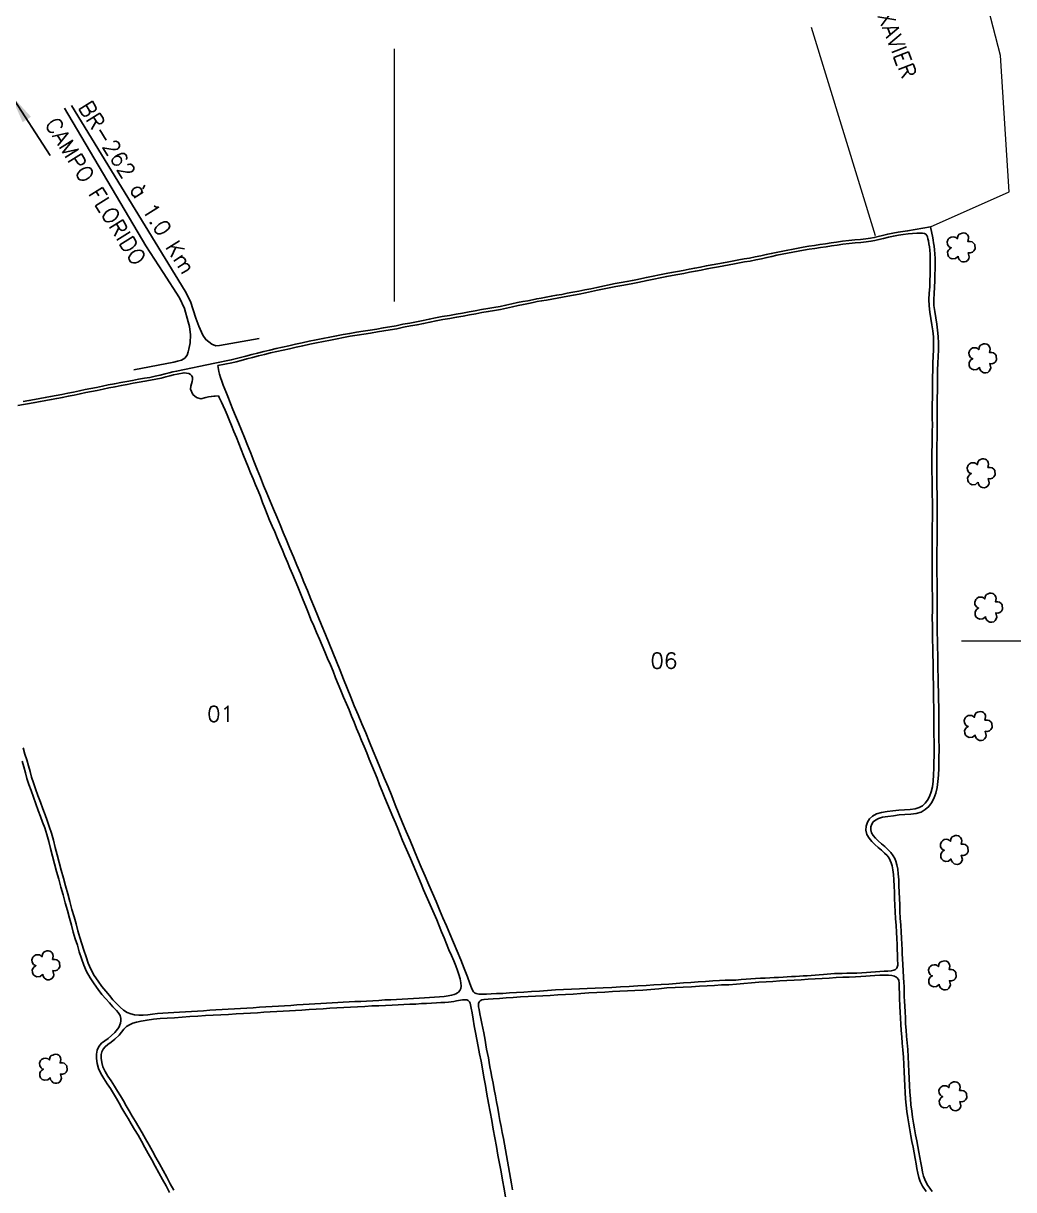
# Model space of a CAD drawing. Extents: x 749772 to 751872, y 7810048 to 7813018.
# Drawn here: x 750292 to 751113, y 7811545 to 7812512 of the extents above; entities that cross this region are included whole.
import ezdxf

# ---------------------------------------------------------------- set-up
doc = ezdxf.new("R2010")
doc.units = 0
doc.header["$MEASUREMENT"] = 0
doc.linetypes.add('CONTINUO', pattern=[0])
for name, color, linetype in [('0114000638', 1, 'Continuous'), ('0114000638001', 5, 'Continuous'), ('0114000638002', 5, 'Continuous'), ('0114000638005', 5, 'Continuous'), ('0114000638006', 5, 'Continuous'), ('ESTRADA', 1, 'Continuous'), ('SIMBOLO ARVORE', 118, 'Continuous'), ('TEXTO CONFORNTANTES', 7, 'Continuous'), ('TEXTO_NUN_TAL', 7, 'Continuous')]:
    doc.layers.add(name, color=color, linetype=linetype)
doc.layers.add('MALHA', color=8, linetype='Continuous', lineweight=9)
doc.layers.add('TEXTO_DIVERSOS', color=7, linetype='Continuous', lineweight=5)
doc.styles.add('Simplex', font='simplex.shx')
doc.dimstyles.new('ISO-25', dxfattribs={"dimtxt": 2.5, "dimasz": 2.5, "dimexe": 1.25, "dimexo": 0.625, "dimtad": 1, "dimtxsty": 'Standard', "dimcen": 2.5, "dimadec": 0, "dimazin": 0, "dimtfac": 1, "dimtmove": 0, "dimatfit": 3, "dimfxl": 0, "dimarcsym": 0})

msp = doc.modelspace()

# ---------------------------------------------------------------- linework, layer by layer
at = {"layer": '0114000638', "flags": 128}
for points in [[(751045.93, 7811543.42), (751043.87, 7811546.07), (751042.26, 7811548.33), (751040.8, 7811550.73), (751039.67, 7811553.16), (751038.7, 7811556.04), (751037.88, 7811559.37), (751037.22, 7811563.05), (751036.46, 7811567.06), (751035.67, 7811571.43), (751034.82, 7811576.04), (751033.97, 7811580.69), (751033.09, 7811585.4), (751032.16, 7811590.26), (751031.26, 7811595.21), (751030.36, 7811600.05), (751029.58, 7811604.96), (751028.92, 7811610.02), (751028.31, 7811615.18), (751027.85, 7811620.41), (751027.49, 7811625.74), (751027.19, 7811631.24), (751026.92, 7811636.94), (751026.66, 7811642.83), (751026.35, 7811648.82), (751026.02, 7811654.89), (751025.59, 7811660.94), (751025.12, 7811666.63), (751024.64, 7811672.01), (751024.22, 7811677.14), (751023.89, 7811682.25), (751023.74, 7811687.33), (751023.42, 7811692.27), (751023.15, 7811697.01), (751022.93, 7811701.22), (751022.76, 7811704.93), (751022.67, 7811708.47), (751022.58, 7811711.42), (751022.54, 7811713.81), (751022.46, 7811715.97), (751021.19, 7811736.57), (751021.06, 7811740.18), (751020.92, 7811743.95), (751020.73, 7811748.37), (751020.53, 7811753.28), (751020.3, 7811758.63), (751019.94, 7811764.23), (751019.49, 7811769.89), (751019.18, 7811775.38), (751018.99, 7811780.96), (751018.71, 7811786.39), (751018.51, 7811791.65), (751018.29, 7811796.75), (751018.13, 7811801.84), (751017.82, 7811806.62), (751017.3, 7811810.67), (751016.53, 7811814.29), (751015.67, 7811817.24), (751014.82, 7811819.38), (751013.61, 7811821.76), (751011.68, 7811824.4), (751009.25, 7811826.87), (751006.57, 7811829.26), (751003.83, 7811831.57), (751001.23, 7811833.95), (750998.8, 7811836.32), (750996.85, 7811838.61), (750995.59, 7811840.84), (750995.03, 7811843.22), (750995.12, 7811845.67), (750995.83, 7811847.93), (750997.01, 7811849.79), (750998.77, 7811851.34), (751001.26, 7811852.65), (751004.76, 7811853.59), (751009.18, 7811854.32), (751013.8, 7811854.92), (751018.54, 7811855.51), (751023.27, 7811855.88), (751028.14, 7811856.13), (751032.71, 7811856.71), (751036.85, 7811857.96), (751040.21, 7811859.99), (751042.99, 7811862.5), (751045.28, 7811865.52), (751047.29, 7811869.27), (751048.93, 7811873.55), (751050.02, 7811878.18), (751050.65, 7811883.16), (751051.04, 7811888.55), (751051.28, 7811894.22), (751051.31, 7811899.61), (751051.44, 7811904.26), (751051.58, 7811908.43), (751051.64, 7811912.57), (751051.52, 7811916.95), (751051.34, 7811921.7), (751051.29, 7811926.91), (751051.32, 7811932.64), (751051.38, 7811938.69), (751051.31, 7811944.9), (751051.13, 7811951.14), (751051.02, 7811957.42), (751050.88, 7811963.75), (751050.82, 7811970.06), (751050.71, 7811976.27), (751050.58, 7811982.24), (751050.47, 7811988.18), (751050.32, 7811994.38), (751050.19, 7812000.55), (751050.14, 7812006.59), (751050.09, 7812012.8), (751050, 7812019.12), (751050.09, 7812025.35), (751050.11, 7812031.28), (751050.05, 7812037.3), (751050, 7812043.3), (751049.91, 7812049.37), (751049.86, 7812055.52), (751049.79, 7812061.76), (751049.81, 7812068.16), (751049.86, 7812074.73), (751049.96, 7812081.39), (751050, 7812088.18), (751050.02, 7812094.95), (751050.09, 7812101.69), (751050.17, 7812108.44), (751050.09, 7812115.09), (751049.94, 7812121.49), (751049.84, 7812127.8), (751049.76, 7812134.07), (751049.71, 7812139.99), (751049.68, 7812145.5), (751049.64, 7812150.92), (751049.7, 7812156.61), (751049.81, 7812162.34), (751049.9, 7812167.9), (751049.93, 7812173.36), (751050.03, 7812178.98), (751049.97, 7812184.62), (751049.91, 7812190.25), (751049.98, 7812195.92), (751050.09, 7812201.54), (751050.19, 7812207.2), (751050.21, 7812212.88), (751050.28, 7812218.58), (751050.37, 7812224.27), (751050.57, 7812230.05), (751050.82, 7812235.72), (751051.02, 7812241.22), (751051.07, 7812246.71), (751050.94, 7812252.21), (751050.4, 7812257.5), (751049.69, 7812262.62), (751048.84, 7812267.85), (751048, 7812273.01), (751047.37, 7812278.02), (751047.26, 7812282.97), (751047.52, 7812287.98), (751047.82, 7812293.13), (751048.07, 7812298.39), (751048.18, 7812303.53), (751048.29, 7812308.38), (751048.33, 7812312.95), (751048.27, 7812317.07), (751048.15, 7812320.73), (751047.94, 7812324.12), (751047.57, 7812327.12), (751047.12, 7812329.87), (751046.69, 7812332.28), (751046.32, 7812334.21), (751044.64, 7812343.31), (751044.64, 7812343.31), (751044.64, 7812343.31), (751044.64, 7812343.31), (751025.53, 7812339.87), (751021.58, 7812339.26), (751017.61, 7812338.68), (751013.31, 7812337.99), (751009.02, 7812337.2), (751004.83, 7812336.08), (751001.1, 7812335.1), (750997.92, 7812334.35), (750994.72, 7812333.75), (750990.82, 7812333.2), (750986.42, 7812332.75), (750981.74, 7812332.34), (750976.72, 7812331.9), (750971.6, 7812331.24), (750966.63, 7812330.62), (750962.07, 7812329.92), (750957.49, 7812329.19), (750952.86, 7812328.47), (750948.31, 7812327.76), (750943.67, 7812327.09), (750938.95, 7812326.44), (750916.58, 7812322.03), (750912.51, 7812321.05), (750908.34, 7812320.14), (750903.86, 7812319.18), (750899.1, 7812318.24), (750894.39, 7812317.32), (750889.86, 7812316.55), (750885.58, 7812315.8), (750881.49, 7812314.99), (750877.22, 7812314.24), (750872.79, 7812313.47), (750868.18, 7812312.63), (750863.36, 7812311.77), (750858.56, 7812310.78), (750853.81, 7812309.85), (750849.05, 7812308.96), (750844.3, 7812308.05), (750839.46, 7812307.1), (750834.65, 7812306.21), (750829.86, 7812305.33), (750825.42, 7812304.55), (750808.88, 7812301.27), (750805.16, 7812300.41), (750801.43, 7812299.62), (750797.29, 7812298.77), (750792.74, 7812297.83), (750787.99, 7812296.92), (750783.06, 7812296.12), (750767.84, 7812292.99), (750762.85, 7812291.9), (750757.81, 7812290.89), (750752.8, 7812289.89), (750747.94, 7812289.03), (750743.24, 7812288.14), (750738.8, 7812287.24), (750734.45, 7812286.44), (750730.04, 7812285.63), (750725.69, 7812284.91), (750721.6, 7812284.2), (750717.99, 7812283.62), (750714.37, 7812282.8), (750710.61, 7812281.98), (750706.46, 7812281.29), (750701.93, 7812280.36), (750697.3, 7812279.28), (750692.49, 7812278.23), (750687.54, 7812277.23), (750682.52, 7812276.33), (750677.31, 7812275.42), (750672.15, 7812274.54), (750667.06, 7812273.57), (750661.84, 7812272.69), (750656.54, 7812271.69), (750651.15, 7812270.68), (750645.52, 7812269.75), (750639.61, 7812268.81), (750634.04, 7812267.79), (750628.85, 7812266.6), (750623.7, 7812265.5), (750618.29, 7812264.52), (750612.73, 7812263.44), (750607.06, 7812262.38), (750601.51, 7812261.22), (750596.1, 7812260.28), (750590.77, 7812259.37), (750585.43, 7812258.48), (750579.88, 7812257.59), (750574.19, 7812256.68), (750568.55, 7812255.77), (750562.99, 7812254.9), (750557.39, 7812253.93), (750552, 7812252.82), (750546.37, 7812251.69), (750540.71, 7812250.59), (750534.98, 7812249.49), (750529.21, 7812248.27), (750523.48, 7812247.08), (750517.91, 7812245.82), (750512.46, 7812244.59), (750507.12, 7812243.4), (750501.83, 7812242.27), (750496.66, 7812241.03), (750491.59, 7812239.8), (750486.53, 7812238.54), (750481.62, 7812237.3), (750476.86, 7812236.06), (750472.21, 7812234.86), (750468.02, 7812233.77), (750464.61, 7812232.91), (750451.11, 7812230.24), (750419.28, 7812223.4), (750416.28, 7812222.85), (750413.12, 7812222.02), (750409.78, 7812221.25), (750405.85, 7812220.28), (750401.54, 7812219.26), (750397.16, 7812218.41), (750392.66, 7812217.6), (750387.83, 7812216.82), (750382.84, 7812215.9), (750377.97, 7812214.94), (750373.03, 7812214.01), (750367.85, 7812213.08), (750362.68, 7812212.12), (750357.81, 7812211.04), (750352.89, 7812210.02), (750348.21, 7812209.09), (750343.58, 7812208.2), (750338.83, 7812207.19), (750333.94, 7812206.13), (750329.09, 7812205.2), (750324.24, 7812204.29), (750319.5, 7812203.36), (750314.87, 7812202.43), (750310.4, 7812201.56), (750305.97, 7812200.84), (750301.42, 7812199.97), (750296.84, 7812199.11), (750292.02, 7812198.28)], [(750291.34, 7811900.16), (750292.67, 7811895.35), (750293.97, 7811890.49), (750295.3, 7811885.71), (750296.89, 7811880.91), (750298.66, 7811875.77), (750300.59, 7811870.27), (750302.66, 7811864.66), (750304.69, 7811859.23), (750306.54, 7811854.24), (750308.29, 7811849.59), (750310, 7811844.76), (750311.68, 7811839.43), (750313.29, 7811833.64), (750314.81, 7811827.6), (750316.38, 7811821.38), (750318.11, 7811814.99), (750319.83, 7811808.59), (750321.59, 7811802.18), (750323.39, 7811795.72), (750325.21, 7811789.19), (750326.95, 7811782.6), (750328.76, 7811776.18), (750330.54, 7811770.04), (750332.1, 7811764.2), (750333.65, 7811758.43), (750335.27, 7811752.84), (750337.04, 7811747.46), (750338.68, 7811742.13), (750340.46, 7811736.52), (750342.41, 7811731.12), (750344.74, 7811725.84), (750347.57, 7811720.5), (750350.91, 7811715.41), (750354.25, 7811710.82), (750357.48, 7811706.76), (750360.6, 7811703.11), (750363.61, 7811699.67), (750366.59, 7811696.38), (750369.54, 7811693.33), (750370.92, 7811691.6), (750372.55, 7811689.12), (750373.17, 7811686.83), (750373.11, 7811684.89), (750372.84, 7811682.94), (750371.54, 7811679.42), (750370.27, 7811677.8), (750368.05, 7811675.14), (750365.47, 7811672.61), (750362.68, 7811670.29), (750359.88, 7811668.36), (750357.2, 7811666.17), (750354.99, 7811663.61), (750353.4, 7811660.43), (750352.84, 7811657.18), (750352.81, 7811653.48), (750353.44, 7811649.51), (750354.53, 7811645.35), (750356.48, 7811641.04), (750359.01, 7811636.91), (750361.79, 7811632.72), (750364.54, 7811628.61), (750367.03, 7811624.56), (750369.44, 7811620.56), (750371.71, 7811616.51), (750374.06, 7811612.46), (750376.56, 7811608.17), (750379.12, 7811603.87), (750381.71, 7811599.39), (750384.48, 7811594.67), (750387.42, 7811589.89), (750390.21, 7811584.95), (750393.04, 7811579.92), (750395.82, 7811574.79), (750398.7, 7811569.59), (750401.61, 7811564.23), (750404.59, 7811558.8), (750407.63, 7811553.35), (750410.62, 7811547.87), (750413.48, 7811542.59)]]:
    msp.add_lwpolyline(points, dxfattribs=at)
at = {"layer": '0114000638001', "flags": 128}
msp.add_lwpolyline([(750292.11, 7811911.07), (750293.62, 7811906.08), (750295.17, 7811901.31), (750296.53, 7811896.4), (750297.83, 7811891.55), (750299.13, 7811886.88), (750300.68, 7811882.19), (750302.44, 7811877.08), (750304.35, 7811871.62), (750306.41, 7811866.05), (750308.43, 7811860.63), (750310.29, 7811855.64), (750312.05, 7811850.96), (750313.79, 7811846.03), (750315.52, 7811840.56), (750317.16, 7811834.66), (750318.69, 7811828.58), (750320.25, 7811822.39), (750321.98, 7811816.04), (750323.69, 7811809.64), (750325.45, 7811803.25), (750327.25, 7811796.79), (750329.07, 7811790.24), (750330.81, 7811783.66), (750332.61, 7811777.28), (750334.39, 7811771.11), (750335.97, 7811765.23), (750337.5, 7811759.51), (750339.09, 7811754.02), (750340.85, 7811748.67), (750342.49, 7811743.32), (750344.25, 7811737.81), (750346.13, 7811732.61), (750348.34, 7811727.59), (750351.02, 7811722.53), (750354.2, 7811717.69), (750357.43, 7811713.24), (750360.56, 7811709.31), (750363.63, 7811705.73), (750366.6, 7811702.33), (750369.51, 7811699.11), (750372.42, 7811696.11), (750375.38, 7811693.64), (750378.38, 7811691.79), (750381.31, 7811690.69), (750384.45, 7811689.89), (750387.91, 7811689.47), (750391.61, 7811689.48), (750395.44, 7811689.81), (750399.37, 7811690.35), (750403.53, 7811690.78), (750407.94, 7811691.19), (750412.46, 7811691.59), (750417.05, 7811691.8), (750421.75, 7811692.06), (750426.62, 7811692.29), (750431.62, 7811692.6), (750436.66, 7811692.89), (750441.79, 7811693.25), (750446.88, 7811693.58), (750451.92, 7811693.88), (750457.01, 7811694.12), (750462.15, 7811694.37), (750467.31, 7811694.72), (750472.44, 7811695.15), (750477.55, 7811695.43), (750482.74, 7811695.67), (750488, 7811696.04), (750493.31, 7811696.44), (750498.6, 7811696.84), (750503.78, 7811697.1), (750508.9, 7811697.35), (750514, 7811697.61), (750519.16, 7811697.96), (750524.26, 7811698.34), (750529.21, 7811698.64), (750534.09, 7811698.88), (750538.98, 7811699.18), (750543.79, 7811699.51), (750548.37, 7811699.81), (750552.93, 7811700.12), (750557.61, 7811700.34), (750562.4, 7811700.55), (750567.25, 7811700.72), (750572.05, 7811700.89), (750576.96, 7811701.15), (750582.08, 7811701.46), (750587.13, 7811701.81), (750592.05, 7811702.11), (750596.93, 7811702.36), (750601.81, 7811702.61), (750606.46, 7811702.84), (750611.05, 7811703.09), (750615.7, 7811703.34), (750620.38, 7811703.63), (750624.82, 7811703.93), (750629.1, 7811704.13), (750633.34, 7811704.43), (750637.33, 7811704.83), (750641.1, 7811705.13), (750644.53, 7811705.5), (750647.36, 7811706), (750649.41, 7811706.63), (750651.01, 7811707.32), (750652.2, 7811707.98), (750653.16, 7811708.72), (750654.1, 7811709.86), (750654.95, 7811711.55), (750655.35, 7811713.59), (750655.18, 7811716.2), (750654.47, 7811719.55), (750653.49, 7811723.22), (750652.36, 7811726.63), (750650.91, 7811730.4), (750649.15, 7811734.59), (750647.28, 7811739.08), (750645.15, 7811743.83), (750643.13, 7811748.58), (750641.19, 7811753.53), (750639.12, 7811758.54), (750637.09, 7811763.52), (750635.03, 7811768.48), (750632.91, 7811773.49), (750630.72, 7811778.52), (750628.5, 7811783.52), (750626.38, 7811788.44), (750624.22, 7811793.44), (750622.1, 7811798.55), (750619.99, 7811803.77), (750617.79, 7811809.03), (750615.55, 7811814.2), (750613.27, 7811819.31), (750611.01, 7811824.38), (750608.82, 7811829.41), (750606.71, 7811834.4), (750604.73, 7811839.38), (750602.73, 7811844.26), (750600.75, 7811849.07), (750598.68, 7811854.05), (750596.46, 7811859.16), (750594.24, 7811864.38), (750591.97, 7811869.71), (750589.78, 7811875.14), (750587.74, 7811880.65), (750585.59, 7811886.05), (750583.42, 7811891.28), (750581.31, 7811896.52), (750579.12, 7811901.75), (750576.98, 7811906.99), (750574.83, 7811912.29), (750572.72, 7811917.41), (750570.63, 7811922.36), (750568.54, 7811927.34), (750566.52, 7811932.43), (750564.52, 7811937.53), (750562.44, 7811942.61), (750560.19, 7811947.81), (750557.81, 7811953.2), (750555.5, 7811958.68), (750553.26, 7811964.12), (750551.14, 7811969.36), (750549.06, 7811974.65), (750546.9, 7811980.04), (750544.61, 7811985.39), (750542.27, 7811990.75), (750540.02, 7811996.03), (750537.78, 7812001.38), (750535.45, 7812006.83), (750533.13, 7812012.29), (750530.79, 7812017.62), (750528.61, 7812022.96), (750526.44, 7812028.31), (750524.28, 7812033.66), (750522.13, 7812039.17), (750520, 7812044.58), (750517.71, 7812049.84), (750515.43, 7812055.08), (750513.21, 7812060.14), (750511.22, 7812065.15), (750509.14, 7812070.16), (750507.05, 7812075.14), (750504.93, 7812080.2), (750502.8, 7812085.28), (750500.74, 7812090.23), (750498.59, 7812095.08), (750496.52, 7812100.02), (750494.51, 7812105.01), (750492.5, 7812109.95), (750490.66, 7812114.75), (750488.84, 7812119.57), (750486.9, 7812124.36), (750484.86, 7812129.21), (750482.78, 7812134.17), (750480.71, 7812139.17), (750478.65, 7812144.1), (750476.7, 7812148.84), (750474.82, 7812153.57), (750472.99, 7812158.48), (750471.05, 7812163.54), (750468.99, 7812168.63), (750466.95, 7812173.62), (750464.91, 7812178.55), (750462.96, 7812183.18), (750461.17, 7812187.37), (750459.51, 7812191.2), (750457.98, 7812194.68), (750456.6, 7812197.7), (750454.64, 7812201.81), (750454.01, 7812203.04), (750451.26, 7812202.86), (750450.12, 7812202.71), (750448.26, 7812202.59), (750445.93, 7812202.18), (750443.5, 7812201.58), (750439.47, 7812200.54), (750435.91, 7812201.67), (750432.84, 7812204.3), (750430.91, 7812208.58), (750431.09, 7812211.21), (750432.2, 7812215), (750432.52, 7812216.6), (750432.41, 7812218.17), (750431.9, 7812219.63), (750430.99, 7812220.67), (750429.62, 7812221.46), (750425.52, 7812222.19), (750419.77, 7812220.95), (750416.82, 7812220.41), (750413.72, 7812219.59), (750410.36, 7812218.82), (750406.44, 7812217.85), (750402.07, 7812216.81), (750397.62, 7812215.95), (750393.08, 7812215.13), (750388.26, 7812214.35), (750383.31, 7812213.45), (750378.44, 7812212.48), (750373.48, 7812211.55), (750368.3, 7812210.62), (750363.18, 7812209.67), (750358.33, 7812208.6), (750353.39, 7812207.57), (750348.69, 7812206.63), (750344.07, 7812205.75), (750339.36, 7812204.75), (750334.44, 7812203.68), (750329.55, 7812202.74), (750324.71, 7812201.83), (750319.99, 7812200.91), (750315.36, 7812199.98), (750310.84, 7812199.1), (750306.41, 7812198.38), (750301.88, 7812197.52), (750297.28, 7812196.65), (750292.46, 7812195.82), (750287.57, 7812194.94)], dxfattribs=at)
at = {"layer": '0114000638002', "flags": 128}
msp.add_lwpolyline([(750692.12, 7811538.65), (750690.92, 7811545.55), (750689.69, 7811552.57), (750688.43, 7811559.58), (750687.09, 7811566.53), (750685.8, 7811573.53), (750684.53, 7811580.59), (750683.24, 7811587.76), (750681.94, 7811595.01), (750680.64, 7811602.25), (750679.31, 7811609.48), (750678.01, 7811616.69), (750676.73, 7811623.94), (750675.42, 7811631.14), (750674.13, 7811638.16), (750672.95, 7811644.94), (750671.82, 7811651.35), (750670.48, 7811657.52), (750669.35, 7811663.54), (750668.25, 7811669.34), (750667.19, 7811675.03), (750666.21, 7811680.74), (750665.24, 7811686.23), (750664.45, 7811691.35), (750663.75, 7811695.45), (750663.2, 7811698.07), (750662.78, 7811699.58), (750662.24, 7811700.71), (750661.21, 7811701.79), (750659.91, 7811702.32), (750658.4, 7811702.28), (750656.41, 7811702.17), (750651.43, 7811701.39), (750649.34, 7811700.87), (750644.84, 7811700.35), (750641.77, 7811700.13), (750638.5, 7811699.98), (750634.75, 7811699.76), (750630.61, 7811699.53), (750626.67, 7811699.3), (750622.42, 7811699.06), (750617.85, 7811698.75), (750612.88, 7811698.53), (750607.88, 7811698.23), (750603.06, 7811697.96), (750598.03, 7811697.68), (750592.7, 7811697.49), (750587.06, 7811697.3), (750581.22, 7811697.13), (750575.34, 7811696.83), (750569.38, 7811696.43), (750563.58, 7811696.14), (750557.96, 7811695.85), (750552.3, 7811695.6), (750546.55, 7811695.22), (750540.83, 7811694.77), (750535.04, 7811694.4), (750529.17, 7811694.12), (750523.32, 7811693.8), (750517.93, 7811693.44), (750512.88, 7811693.21), (750507.68, 7811692.9), (750502.35, 7811692.6), (750496.96, 7811692.26), (750491.69, 7811691.93), (750486.36, 7811691.51), (750480.75, 7811691.21), (750474.85, 7811690.94), (750468.73, 7811690.57), (750462.48, 7811690.17), (750456.16, 7811689.86), (750449.71, 7811689.56), (750443.32, 7811689.28), (750436.92, 7811688.82), (750430.44, 7811688.32), (750423.86, 7811687.85), (750417.5, 7811687.41), (750411.43, 7811687.04), (750405.62, 7811686.76), (750400.08, 7811686.29), (750394.84, 7811685.46), (750389.95, 7811684.61), (750386.03, 7811683.7), (750382.93, 7811682.78), (750380.23, 7811681.61), (750377.77, 7811680.01), (750375.51, 7811677.99), (750371.64, 7811673.07), (750368.16, 7811669.64), (750365.09, 7811667.1), (750362.29, 7811665.16), (750360, 7811663.29), (750358.34, 7811661.37), (750357.24, 7811659.17), (750356.84, 7811656.82), (750356.81, 7811653.78), (750357.36, 7811650.33), (750358.31, 7811646.69), (750360.02, 7811642.91), (750362.39, 7811639.06), (750365.12, 7811634.94), (750367.9, 7811630.77), (750370.44, 7811626.64), (750372.89, 7811622.58), (750375.19, 7811618.49), (750377.52, 7811614.47), (750380.01, 7811610.2), (750382.57, 7811605.9), (750385.17, 7811601.4), (750387.91, 7811596.73), (750390.87, 7811591.92), (750393.69, 7811586.92), (750396.54, 7811581.85), (750399.33, 7811576.72), (750402.21, 7811571.51), (750405.12, 7811566.14), (750408.09, 7811560.74), (750411.14, 7811555.28), (750414.13, 7811549.78), (750417.02, 7811544.45)], dxfattribs=at)
at = {"layer": '0114000638005', "flags": 128}
msp.add_lwpolyline([(751040.92, 7811543.32), (751037.84, 7811547.62), (751035.95, 7811551.67), (751034.85, 7811554.92), (751033.96, 7811558.54), (751033.28, 7811562.33), (751032.53, 7811566.33), (751031.73, 7811570.71), (751030.89, 7811575.32), (751030.04, 7811579.96), (751029.16, 7811584.66), (751028.23, 7811589.52), (751027.32, 7811594.49), (751026.42, 7811599.37), (751025.62, 7811604.38), (751024.95, 7811609.52), (751024.33, 7811614.77), (751023.86, 7811620.09), (751023.49, 7811625.5), (751023.2, 7811631.03), (751022.92, 7811636.76), (751022.66, 7811642.64), (751022.36, 7811648.61), (751022.03, 7811654.65), (751021.61, 7811660.64), (751021.14, 7811666.28), (751020.65, 7811671.67), (751020.23, 7811676.85), (751019.89, 7811682.06), (751019.74, 7811687.14), (751019.43, 7811692.02), (751019.16, 7811696.79), (751018.78, 7811703.94), (751018.67, 7811708.36), (751018.58, 7811711.32), (751018.54, 7811713.71), (751018.46, 7811715.77), (751018.3, 7811718.45), (751017.79, 7811719.37), (751016.81, 7811720.44), (751016.24, 7811720.93), (751015.54, 7811721.35), (751014.6, 7811721.77), (751012.55, 7811722.35), (751009.72, 7811722.72), (751006.23, 7811722.69), (751002.38, 7811722.56), (750998.43, 7811722.37), (750994.47, 7811722.18), (750990.79, 7811721.81), (750986.86, 7811721.58), (750982.24, 7811721.35), (750977.11, 7811721.04), (750971.82, 7811720.91), (750966.25, 7811720.66), (750960.46, 7811720.33), (750954.77, 7811719.96), (750949, 7811719.62), (750943, 7811719.26), (750937.17, 7811718.91), (750931.36, 7811718.57), (750925.47, 7811718.22), (750919.61, 7811717.86), (750913.9, 7811717.42), (750908.16, 7811717.06), (750902.17, 7811716.76), (750896.05, 7811716.28), (750889.83, 7811715.74), (750883.51, 7811715.24), (750877.28, 7811714.77), (750871.3, 7811714.58), (750865.4, 7811714.22), (750859.27, 7811713.82), (750852.82, 7811713.48), (750846.24, 7811713.06), (750839.53, 7811712.72), (750832.74, 7811712.45), (750825.97, 7811712.09), (750819.23, 7811711.49), (750812.48, 7811710.81), (750805.85, 7811710.31), (750799.47, 7811709.95), (750793.21, 7811709.65), (750787.03, 7811709.39), (750780.78, 7811709.04), (750774.41, 7811708.71), (750767.85, 7811708.34), (750761.2, 7811707.93), (750754.67, 7811707.42), (750748.21, 7811706.88), (750741.84, 7811706.59), (750735.44, 7811706.29), (750729.13, 7811705.96), (750723.05, 7811705.61), (750716.99, 7811705.31), (750710.78, 7811705.08), (750704.53, 7811704.7), (750698.4, 7811704.26), (750692.52, 7811703.84), (750687.01, 7811703.44), (750681.99, 7811703.16), (750677.64, 7811702.83), (750674.36, 7811702.57), (750672.44, 7811702.17), (750671.13, 7811701.42), (750670.22, 7811700.46), (750669.7, 7811699.12), (750669.63, 7811697.94), (750669.78, 7811696.54), (750670.14, 7811694.22), (750670.8, 7811690.76), (750671.59, 7811686.65), (750672.47, 7811682.49), (750674.08, 7811674.92), (750675.12, 7811668.92), (750675.74, 7811664.96), (750676.46, 7811661.38), (750677.19, 7811657.8), (750677.88, 7811654.05), (750678.51, 7811650.39), (750679.14, 7811646.74), (750679.88, 7811642.7), (750680.83, 7811638.03), (750681.77, 7811633.09), (750682.74, 7811627.99), (750683.68, 7811622.75), (750684.64, 7811617.61), (750685.71, 7811612.48), (750686.65, 7811607.25), (750687.51, 7811602.22), (750688.43, 7811597.2), (750689.37, 7811592.12), (750690.33, 7811587.25), (750691.22, 7811582.48), (750692.06, 7811577.75), (750692.9, 7811573.08), (750693.69, 7811568.4), (750694.46, 7811563.66), (750695.34, 7811559.01), (750696.26, 7811554.32), (750697.11, 7811549.56), (750697.98, 7811544.76)], dxfattribs=at)
at = {"layer": '0114000638006', "flags": 128}
msp.add_lwpolyline([(751046, 7812019.13), (751046.09, 7812025.38), (751046.11, 7812031.27), (751046.05, 7812037.26), (751046, 7812043.25), (751045.91, 7812049.32), (751045.86, 7812055.48), (751045.79, 7812061.74), (751045.81, 7812068.18), (751045.86, 7812074.78), (751045.96, 7812081.44), (751046, 7812088.2), (751046.02, 7812094.97), (751046.09, 7812101.73), (751046.17, 7812108.44), (751046.09, 7812115.02), (751045.94, 7812121.41), (751045.84, 7812127.74), (751045.76, 7812134.03), (751045.71, 7812139.96), (751045.68, 7812145.47), (751045.64, 7812150.92), (751045.7, 7812156.66), (751045.81, 7812162.41), (751045.9, 7812167.95), (751045.93, 7812173.41), (751046.03, 7812178.99), (751045.97, 7812184.58), (751045.91, 7812190.26), (751045.98, 7812195.98), (751046.09, 7812201.61), (751046.19, 7812207.25), (751046.21, 7812212.91), (751046.28, 7812218.63), (751046.37, 7812224.37), (751046.57, 7812230.21), (751046.82, 7812235.88), (751047.02, 7812241.31), (751047.07, 7812246.68), (751046.95, 7812251.96), (751046.43, 7812257.02), (751045.73, 7812262.02), (751044.89, 7812267.21), (751044.04, 7812272.44), (751043.38, 7812277.73), (751043.26, 7812283.02), (751043.53, 7812288.2), (751043.82, 7812293.34), (751044.07, 7812298.52), (751044.18, 7812303.62), (751044.29, 7812308.44), (751044.33, 7812312.93), (751044.27, 7812316.98), (751044.16, 7812320.54), (751043.95, 7812323.75), (751043.61, 7812326.55), (751043.18, 7812329.2), (751042.76, 7812331.55), (751042.41, 7812333.38), (751042.07, 7812334.85), (751041.56, 7812336.03), (751040.66, 7812337.01), (751039.46, 7812337.66), (751038, 7812337.88), (751035.97, 7812338), (751033.15, 7812337.99), (751029.69, 7812337.76), (751025.85, 7812337.39), (751021.95, 7812336.79), (751017.99, 7812336.21), (751013.74, 7812335.53), (751009.57, 7812334.76), (751005.47, 7812333.66), (751001.7, 7812332.67), (750998.44, 7812331.9), (750995.13, 7812331.28), (750991.12, 7812330.71), (750986.65, 7812330.26), (750981.96, 7812329.85), (750976.99, 7812329.41), (750971.91, 7812328.76), (750966.98, 7812328.14), (750962.46, 7812327.45), (750957.88, 7812326.72), (750953.25, 7812326), (750948.68, 7812325.28), (750944.02, 7812324.62), (750939.25, 7812323.96), (750917.2, 7812319.61), (750913.07, 7812318.61), (750908.87, 7812317.7), (750904.36, 7812316.73), (750899.58, 7812315.78), (750894.84, 7812314.86), (750890.29, 7812314.08), (750886.03, 7812313.34), (750881.95, 7812312.53), (750877.65, 7812311.77), (750873.23, 7812311.01), (750868.63, 7812310.17), (750863.83, 7812309.31), (750859.05, 7812308.33), (750854.28, 7812307.39), (750849.52, 7812306.51), (750844.78, 7812305.6), (750839.92, 7812304.64), (750835.1, 7812303.75), (750830.3, 7812302.87), (750825.78, 7812302.07), (750809.51, 7812298.84), (750805.7, 7812297.97), (750801.94, 7812297.17), (750797.79, 7812296.32), (750793.22, 7812295.38), (750788.43, 7812294.46), (750783.47, 7812293.65), (750768.43, 7812290.56), (750763.36, 7812289.46), (750758.3, 7812288.44), (750753.26, 7812287.44), (750748.39, 7812286.57), (750743.72, 7812285.69), (750739.28, 7812284.79), (750734.9, 7812283.99), (750730.47, 7812283.17), (750726.11, 7812282.45), (750722.01, 7812281.73), (750718.46, 7812281.16), (750714.91, 7812280.36), (750711.08, 7812279.52), (750706.92, 7812278.83), (750702.46, 7812277.92), (750697.85, 7812276.85), (750693, 7812275.78), (750688.01, 7812274.77), (750682.95, 7812273.87), (750677.74, 7812272.96), (750672.59, 7812272.08), (750667.5, 7812271.11), (750662.28, 7812270.23), (750657, 7812269.24), (750651.59, 7812268.22), (750645.92, 7812267.28), (750640.03, 7812266.35), (750634.54, 7812265.34), (750629.39, 7812264.16), (750624.18, 7812263.04), (750618.75, 7812262.07), (750613.2, 7812260.99), (750607.55, 7812259.93), (750601.98, 7812258.77), (750596.53, 7812257.81), (750591.19, 7812256.91), (750585.84, 7812256.01), (750580.27, 7812255.12), (750574.59, 7812254.22), (750568.95, 7812253.3), (750563.4, 7812252.43), (750557.86, 7812251.47), (750552.5, 7812250.37), (750546.86, 7812249.23), (750541.18, 7812248.14), (750535.47, 7812247.04), (750529.72, 7812245.83), (750524.01, 7812244.63), (750518.47, 7812243.38), (750513.01, 7812242.15), (750507.65, 7812240.96), (750502.39, 7812239.83), (750497.24, 7812238.6), (750492.19, 7812237.37), (750487.14, 7812236.11), (750482.24, 7812234.88), (750477.49, 7812233.64), (750472.84, 7812232.45), (750468.64, 7812231.35), (750465.16, 7812230.47), (750453.61, 7812228.19), (750454.39, 7812223.31), (750454.9, 7812221.01), (750455.7, 7812218.36), (750456.77, 7812215.29), (750458.06, 7812211.89), (750459.36, 7812208.71), (750460.74, 7812205.2), (750462.27, 7812201.21), (750464.02, 7812196.81), (750466.04, 7812191.77), (750468.23, 7812186.43), (750470.59, 7812180.74), (750473.05, 7812174.68), (750475.61, 7812168.45), (750478.2, 7812162.07), (750480.83, 7812155.5), (750483.51, 7812148.8), (750486.19, 7812142.06), (750488.79, 7812135.33), (750491.43, 7812128.68), (750494.16, 7812122.23), (750496.94, 7812115.79), (750499.71, 7812109.19), (750502.42, 7812102.67), (750505.12, 7812096.17), (750507.83, 7812089.73), (750510.51, 7812083.26), (750513.31, 7812076.56), (750516.24, 7812069.63), (750519.18, 7812062.64), (750522.08, 7812055.67), (750524.91, 7812048.65), (750527.81, 7812041.66), (750530.69, 7812034.56), (750533.72, 7812027.22), (750536.81, 7812019.82), (750539.83, 7812012.46), (750542.75, 7812005.08), (750545.74, 7811997.69), (750548.83, 7811990.27), (750551.88, 7811982.83), (750554.87, 7811975.44), (750557.82, 7811968.02), (750560.8, 7811960.57), (750563.79, 7811953.31), (750566.73, 7811946.03), (750569.86, 7811938.65), (750573.04, 7811931.11), (750576.15, 7811923.54), (750579.26, 7811916.02), (750582.37, 7811908.52), (750585.43, 7811901.12), (750588.46, 7811893.7), (750591.58, 7811886.22), (750594.76, 7811878.77), (750597.7, 7811871.36), (750600.61, 7811863.91), (750603.62, 7811856.42), (750606.76, 7811849.09), (750609.85, 7811841.7), (750612.96, 7811834.27), (750616.08, 7811826.88), (750619.14, 7811819.5), (750622.26, 7811812.22), (750625.38, 7811804.9), (750628.5, 7811797.66), (750631.49, 7811790.55), (750634.46, 7811783.64), (750637.4, 7811776.89), (750640.25, 7811770.24), (750643.16, 7811763.61), (750646, 7811756.86), (750648.94, 7811749.82), (750652.01, 7811742.59), (750655, 7811735.28), (750657.87, 7811728.11), (750660.53, 7811721.39), (750662.64, 7811715.87), (750663.87, 7811712.31), (750664.77, 7811710.31), (750665.53, 7811709), (750666.48, 7811708.16), (750667.75, 7811707.52), (750669.97, 7811707), (750672.84, 7811706.95), (750676.31, 7811707.06), (750680.11, 7811707.25), (750684.69, 7811707.4), (750689.85, 7811707.59), (750695.35, 7811707.97), (750701.15, 7811708.3), (750707.32, 7811708.61), (750713.73, 7811709.04), (750720.39, 7811709.43), (750727.04, 7811709.86), (750733.62, 7811710.46), (750740.13, 7811710.81), (750746.74, 7811711.05), (750753.36, 7811711.43), (750759.9, 7811711.72), (750766.42, 7811712), (750773.19, 7811712.27), (750780.27, 7811712.55), (750787.4, 7811712.91), (750794.6, 7811713.41), (750801.85, 7811713.79), (750808.74, 7811714.08), (750815.1, 7811714.55), (750821.25, 7811714.98), (750827.5, 7811715.3), (750833.59, 7811715.72), (750839.62, 7811716.21), (750845.72, 7811716.61), (750851.89, 7811717.09), (750858.02, 7811717.52), (750864.09, 7811717.9), (750869.52, 7811718.28), (750874.37, 7811718.41), (750878.87, 7811718.47), (750883.17, 7811718.68), (750887.41, 7811718.96), (750891.55, 7811719.32), (750895.47, 7811719.61), (750899.34, 7811719.89), (750903.5, 7811720.11), (750907.43, 7811720.29), (750911.22, 7811720.48), (750914.89, 7811720.65), (750918.57, 7811720.89), (750922.22, 7811721.1), (750925.76, 7811721.27), (750929.2, 7811721.46), (750932.56, 7811721.66), (750935.85, 7811721.82), (750939.05, 7811722.05), (750942.29, 7811722.27), (750945.52, 7811722.44), (750948.91, 7811722.63), (750952.31, 7811722.93), (750955.68, 7811723.27), (750958.91, 7811723.56), (750961.92, 7811723.82), (750964.87, 7811724), (750967.78, 7811724.07), (750971.28, 7811724.15), (750975.22, 7811724.23), (750979.2, 7811724.28), (750983.41, 7811724.35), (750987.62, 7811724.52), (750991.44, 7811724.91), (750995.09, 7811725.2), (750998.85, 7811725.43), (751002.58, 7811725.68), (751006, 7811725.97), (751009.1, 7811726.1), (751011.97, 7811726.28), (751014.1, 7811726.7), (751015.61, 7811727.39), (751016.68, 7811728.53), (751017.52, 7811730.99), (751017.19, 7811736.38), (751017.06, 7811740.04), (751016.92, 7811743.79), (751016.73, 7811748.2), (751016.54, 7811753.12), (751016.31, 7811758.41), (751015.95, 7811763.95), (751015.5, 7811769.62), (751015.18, 7811775.2), (751014.99, 7811780.8), (751014.72, 7811786.21), (751014.52, 7811791.49), (751014.29, 7811796.6), (751014.13, 7811801.64), (751013.83, 7811806.23), (751013.36, 7811810), (751012.65, 7811813.31), (751011.88, 7811815.94), (751011.18, 7811817.73), (751010.19, 7811819.66), (751008.63, 7811821.81), (751006.49, 7811823.97), (751003.95, 7811826.24), (751001.19, 7811828.56), (750998.48, 7811831.04), (750995.87, 7811833.58), (750993.55, 7811836.31), (750991.83, 7811839.37), (750991.02, 7811842.83), (750991.14, 7811846.35), (750992.17, 7811849.63), (750993.93, 7811852.42), (750996.49, 7811854.66), (750999.79, 7811856.39), (751003.91, 7811857.51), (751008.6, 7811858.27), (751013.3, 7811858.89), (751018.14, 7811859.49), (751023.01, 7811859.87), (751027.78, 7811860.12), (751031.88, 7811860.64), (751035.21, 7811861.64), (751037.81, 7811863.21), (751040.03, 7811865.22), (751041.9, 7811867.69), (751043.65, 7811870.93), (751045.09, 7811874.73), (751046.08, 7811878.9), (751046.67, 7811883.56), (751047.05, 7811888.77), (751047.28, 7811894.31), (751047.31, 7811899.68), (751047.44, 7811904.38), (751047.58, 7811908.53), (751047.64, 7811912.55), (751047.52, 7811916.82), (751047.34, 7811921.6), (751047.29, 7811926.9), (751047.32, 7811932.66), (751047.38, 7811938.69), (751047.31, 7811944.82), (751047.13, 7811951.04), (751047.02, 7811957.35), (751046.88, 7811963.69), (751046.82, 7811970), (751046.71, 7811976.2), (751046.58, 7811982.16), (751046.47, 7811988.09), (751046.32, 7811994.28), (751046.19, 7812000.49), (751046.14, 7812006.56), (751046.09, 7812012.75)], close=True, dxfattribs=at)
at = {"layer": 'ESTRADA', "flags": 128}
for points in [[(750332.21, 7812443.9), (750426.44, 7812289.74), (750430.81, 7812281.16), (750435.18, 7812267.59), (750437.66, 7812260.82), (750441.24, 7812253.29), (750443.59, 7812249.74), (750448.49, 7812245.92), (750451.75, 7812244.44), (750454.82, 7812244.75), (750487.69, 7812250.6)], [(750383.99, 7812224.56), (750417.12, 7812231.06), (750420.02, 7812231.71), (750423.4, 7812232.74), (750426.26, 7812234.36), (750428.09, 7812236.89), (750429.01, 7812239.49), (750429.45, 7812241.84), (750430.48, 7812246.92), (750430.86, 7812253.67), (750430.1, 7812260.48), (750429.07, 7812264.52), (750425.87, 7812275.53), (750421.74, 7812284.26), (750408.11, 7812305.4), (750393.73, 7812327.39), (750326.39, 7812441.68)]]:
    msp.add_lwpolyline(points, dxfattribs=at)
at = {"layer": 'MALHA', "color": 8}
for p, q in [((750600, 7812281.34), (750600, 7812490.68)), ((751070.2, 7812000), (751771.96, 7812000))]:
    msp.add_line(p, q, dxfattribs=at)
at = {"layer": 'SIMBOLO ARVORE', "linetype": 'CONTINUO'}
for points in [[(751067.31, 7812318.66, 0), (751065.24, 7812316.91, 0), (751062.6, 7812316.61, 0), (751060.72, 7812317.34, 0), (751059.39, 7812318.65, 0), (751058.84, 7812320.15, 0), (751058.69, 7812322.37, 0), (751059.41, 7812323.77, 0), (751060.17, 7812324.8, 0), (751061.68, 7812325.83, 0), (751060.72, 7812326.14, 0), (751059.77, 7812326.93, 0), (751058.64, 7812328.69, 0), (751058.44, 7812330.8, 0), (751059.25, 7812332.99, 0), (751060.1, 7812333.77, 0), (751061.65, 7812334.72, 0), (751063.28, 7812334.94, 0), (751064.58, 7812334.75, 0), (751065.6, 7812334.27, 0), (751066.73, 7812333.27, 0), (751067.07, 7812335.19, 0), (751067.36, 7812335.96, 0), (751068.2, 7812337.02, 0), (751069.45, 7812337.48, 0), (751070.68, 7812338.03, 0), (751072.05, 7812338.15, 0), (751073.35, 7812337.97, 0), (751074.41, 7812337.41, 0), (751075.2, 7812336.56, 0), (751075.88, 7812335.2, 0), (751076.15, 7812333.69, 0), (751075.53, 7812331, 0), (751077.41, 7812331.03, 0), (751078.97, 7812330.66, 0), (751080.44, 7812329.49, 0), (751081.26, 7812328.56, 0), (751081.48, 7812324.85, 0), (751080.57, 7812323.2, 0), (751079.36, 7812322.09, 0), (751077.46, 7812321.58, 0), (751075.8, 7812321.73, 0), (751076.69, 7812318.27, 0), (751076.28, 7812316.8, 0), (751075.28, 7812315.39, 0), (751074.18, 7812314.51, 0), (751072.61, 7812314.13, 0), (751071.06, 7812314.22, 0), (751069.9, 7812314.55, 0), (751068.56, 7812315.86, 0), (751067.66, 7812317.04, 0), (751067.38, 7812318.83, 0)], [(751085.11, 7812226.7, 0), (751083.03, 7812224.96, 0), (751080.4, 7812224.65, 0), (751078.52, 7812225.38, 0), (751077.18, 7812226.69, 0), (751076.63, 7812228.19, 0), (751076.48, 7812230.41, 0), (751077.2, 7812231.81, 0), (751077.96, 7812232.85, 0), (751079.48, 7812233.88, 0), (751078.51, 7812234.18, 0), (751077.56, 7812234.97, 0), (751076.44, 7812236.74, 0), (751076.24, 7812238.84, 0), (751077.05, 7812241.03, 0), (751077.9, 7812241.81, 0), (751079.44, 7812242.76, 0), (751081.07, 7812242.98, 0), (751082.37, 7812242.79, 0), (751083.4, 7812242.32, 0), (751084.53, 7812241.31, 0), (751084.87, 7812243.23, 0), (751085.15, 7812244, 0), (751085.99, 7812245.07, 0), (751087.25, 7812245.53, 0), (751088.47, 7812246.07, 0), (751089.85, 7812246.2, 0), (751091.15, 7812246.01, 0), (751092.21, 7812245.45, 0), (751092.99, 7812244.6, 0), (751093.68, 7812243.25, 0), (751093.95, 7812241.74, 0), (751093.32, 7812239.05, 0), (751095.21, 7812239.07, 0), (751096.77, 7812238.7, 0), (751098.24, 7812237.54, 0), (751099.05, 7812236.6, 0), (751099.27, 7812232.9, 0), (751098.36, 7812231.24, 0), (751097.16, 7812230.13, 0), (751095.26, 7812229.63, 0), (751093.59, 7812229.77, 0), (751094.48, 7812226.31, 0), (751094.07, 7812224.84, 0), (751093.07, 7812223.43, 0), (751091.97, 7812222.55, 0), (751090.41, 7812222.17, 0), (751088.86, 7812222.26, 0), (751087.69, 7812222.59, 0), (751086.36, 7812223.9, 0), (751085.45, 7812225.09, 0), (751085.17, 7812226.88, 0)], [(751083.87, 7812131.37, 0), (751081.8, 7812129.63, 0), (751079.16, 7812129.32, 0), (751077.28, 7812130.06, 0), (751075.94, 7812131.36, 0), (751075.39, 7812132.87, 0), (751075.24, 7812135.08, 0), (751075.96, 7812136.48, 0), (751076.72, 7812137.52, 0), (751078.24, 7812138.55, 0), (751077.27, 7812138.86, 0), (751076.32, 7812139.64, 0), (751075.2, 7812141.41, 0), (751075, 7812143.51, 0), (751075.81, 7812145.7, 0), (751076.66, 7812146.49, 0), (751078.21, 7812147.43, 0), (751079.83, 7812147.65, 0), (751081.13, 7812147.47, 0), (751082.16, 7812146.99, 0), (751083.29, 7812145.98, 0), (751083.63, 7812147.91, 0), (751083.91, 7812148.67, 0), (751084.76, 7812149.74, 0), (751086.01, 7812150.2, 0), (751087.23, 7812150.74, 0), (751088.61, 7812150.87, 0), (751089.91, 7812150.68, 0), (751090.97, 7812150.13, 0), (751091.75, 7812149.28, 0), (751092.44, 7812147.92, 0), (751092.71, 7812146.41, 0), (751092.08, 7812143.72, 0), (751093.97, 7812143.75, 0), (751095.53, 7812143.37, 0), (751097, 7812142.21, 0), (751097.81, 7812141.28, 0), (751098.03, 7812137.57, 0), (751097.13, 7812135.91, 0), (751095.92, 7812134.81, 0), (751094.02, 7812134.3, 0), (751092.35, 7812134.45, 0), (751093.24, 7812130.99, 0), (751092.84, 7812129.51, 0), (751091.84, 7812128.1, 0), (751090.73, 7812127.23, 0), (751089.17, 7812126.84, 0), (751087.62, 7812126.94, 0), (751086.45, 7812127.27, 0), (751085.12, 7812128.58, 0), (751084.21, 7812129.76, 0), (751083.94, 7812131.55, 0)], [(751090.06, 7812019.95, 0), (751087.99, 7812018.21, 0), (751085.35, 7812017.9, 0), (751083.47, 7812018.63, 0), (751082.14, 7812019.94, 0), (751081.59, 7812021.45, 0), (751081.44, 7812023.66, 0), (751082.16, 7812025.06, 0), (751082.92, 7812026.1, 0), (751084.43, 7812027.13, 0), (751083.47, 7812027.44, 0), (751082.52, 7812028.22, 0), (751081.39, 7812029.99, 0), (751081.19, 7812032.09, 0), (751082, 7812034.28, 0), (751082.85, 7812035.07, 0), (751084.4, 7812036.01, 0), (751086.03, 7812036.23, 0), (751087.33, 7812036.05, 0), (751088.35, 7812035.57, 0), (751089.48, 7812034.56, 0), (751089.82, 7812036.49, 0), (751090.11, 7812037.25, 0), (751090.95, 7812038.32, 0), (751092.2, 7812038.78, 0), (751093.43, 7812039.32, 0), (751094.8, 7812039.45, 0), (751096.1, 7812039.26, 0), (751097.16, 7812038.7, 0), (751097.95, 7812037.86, 0), (751098.63, 7812036.5, 0), (751098.9, 7812034.99, 0), (751098.28, 7812032.3, 0), (751100.16, 7812032.33, 0), (751101.72, 7812031.95, 0), (751103.19, 7812030.79, 0), (751104.01, 7812029.86, 0), (751104.23, 7812026.15, 0), (751103.32, 7812024.49, 0), (751102.11, 7812023.39, 0), (751100.21, 7812022.88, 0), (751098.55, 7812023.03, 0), (751099.44, 7812019.57, 0), (751099.03, 7812018.09, 0), (751098.03, 7812016.68, 0), (751096.93, 7812015.81, 0), (751095.36, 7812015.42, 0), (751093.81, 7812015.52, 0), (751092.65, 7812015.85, 0), (751091.31, 7812017.16, 0), (751090.41, 7812018.34, 0), (751090.13, 7812020.13, 0)], [(751081.41, 7811921.81, 0), (751079.34, 7811920.06, 0), (751076.7, 7811919.76, 0), (751074.82, 7811920.49, 0), (751073.49, 7811921.8, 0), (751072.93, 7811923.3, 0), (751072.79, 7811925.52, 0), (751073.5, 7811926.92, 0), (751074.26, 7811927.95, 0), (751075.78, 7811928.98, 0), (751074.82, 7811929.29, 0), (751073.86, 7811930.08, 0), (751072.74, 7811931.84, 0), (751072.54, 7811933.95, 0), (751073.35, 7811936.14, 0), (751074.2, 7811936.92, 0), (751075.75, 7811937.87, 0), (751077.37, 7811938.09, 0), (751078.67, 7811937.9, 0), (751079.7, 7811937.43, 0), (751080.83, 7811936.42, 0), (751081.17, 7811938.34, 0), (751081.45, 7811939.11, 0), (751082.3, 7811940.18, 0), (751083.55, 7811940.64, 0), (751084.77, 7811941.18, 0), (751086.15, 7811941.3, 0), (751087.45, 7811941.12, 0), (751088.51, 7811940.56, 0), (751089.29, 7811939.71, 0), (751089.98, 7811938.35, 0), (751090.25, 7811936.84, 0), (751089.62, 7811934.15, 0), (751091.51, 7811934.18, 0), (751093.07, 7811933.81, 0), (751094.54, 7811932.64, 0), (751095.35, 7811931.71, 0), (751095.58, 7811928.01, 0), (751094.67, 7811926.35, 0), (751093.46, 7811925.24, 0), (751091.56, 7811924.74, 0), (751089.89, 7811924.88, 0), (751090.78, 7811921.42, 0), (751090.38, 7811919.95, 0), (751089.38, 7811918.54, 0), (751088.28, 7811917.66, 0), (751086.71, 7811917.28, 0), (751085.16, 7811917.37, 0), (751083.99, 7811917.7, 0), (751082.66, 7811919.01, 0), (751081.75, 7811920.19, 0), (751081.48, 7811921.98, 0)], [(751061.59, 7811819.05, 0), (751059.52, 7811817.31, 0), (751056.88, 7811817, 0), (751055, 7811817.74, 0), (751053.67, 7811819.04, 0), (751053.11, 7811820.55, 0), (751052.97, 7811822.76, 0), (751053.68, 7811824.16, 0), (751054.44, 7811825.2, 0), (751055.96, 7811826.23, 0), (751054.99, 7811826.54, 0), (751054.04, 7811827.32, 0), (751052.92, 7811829.09, 0), (751052.72, 7811831.19, 0), (751053.53, 7811833.38, 0), (751054.38, 7811834.17, 0), (751055.93, 7811835.11, 0), (751057.55, 7811835.33, 0), (751058.85, 7811835.15, 0), (751059.88, 7811834.67, 0), (751061.01, 7811833.66, 0), (751061.35, 7811835.59, 0), (751061.63, 7811836.35, 0), (751062.48, 7811837.42, 0), (751063.73, 7811837.88, 0), (751064.95, 7811838.42, 0), (751066.33, 7811838.55, 0), (751067.63, 7811838.36, 0), (751068.69, 7811837.8, 0), (751069.47, 7811836.96, 0), (751070.16, 7811835.6, 0), (751070.43, 7811834.09, 0), (751069.8, 7811831.4, 0), (751071.69, 7811831.43, 0), (751073.25, 7811831.05, 0), (751074.72, 7811829.89, 0), (751075.53, 7811828.96, 0), (751075.76, 7811825.25, 0), (751074.85, 7811823.59, 0), (751073.64, 7811822.49, 0), (751071.74, 7811821.98, 0), (751070.07, 7811822.13, 0), (751070.96, 7811818.67, 0), (751070.56, 7811817.19, 0), (751069.56, 7811815.78, 0), (751068.46, 7811814.91, 0), (751066.89, 7811814.52, 0), (751065.34, 7811814.62, 0), (751064.17, 7811814.95, 0), (751062.84, 7811816.26, 0), (751061.93, 7811817.44, 0), (751061.66, 7811819.23, 0)], [(750308.29, 7811723.38, 0), (750306.22, 7811721.64, 0), (750303.58, 7811721.34, 0), (750301.7, 7811722.07, 0), (750300.37, 7811723.38, 0), (750299.82, 7811724.88, 0), (750299.67, 7811727.1, 0), (750300.39, 7811728.5, 0), (750301.15, 7811729.53, 0), (750302.66, 7811730.56, 0), (750301.7, 7811730.87, 0), (750300.75, 7811731.66, 0), (750299.62, 7811733.42, 0), (750299.42, 7811735.53, 0), (750300.23, 7811737.72, 0), (750301.08, 7811738.5, 0), (750302.63, 7811739.45, 0), (750304.26, 7811739.66, 0), (750305.56, 7811739.48, 0), (750306.58, 7811739, 0), (750307.71, 7811738, 0), (750308.05, 7811739.92, 0), (750308.34, 7811740.69, 0), (750309.18, 7811741.75, 0), (750310.43, 7811742.21, 0), (750311.66, 7811742.76, 0), (750313.03, 7811742.88, 0), (750314.33, 7811742.7, 0), (750315.39, 7811742.14, 0), (750316.17, 7811741.29, 0), (750316.86, 7811739.93, 0), (750317.13, 7811738.42, 0), (750316.51, 7811735.73, 0), (750318.39, 7811735.76, 0), (750319.95, 7811735.39, 0), (750321.42, 7811734.22, 0), (750322.24, 7811733.29, 0), (750322.46, 7811729.58, 0), (750321.55, 7811727.93, 0), (750320.34, 7811726.82, 0), (750318.44, 7811726.31, 0), (750316.78, 7811726.46, 0), (750317.67, 7811723, 0), (750317.26, 7811721.53, 0), (750316.26, 7811720.12, 0), (750315.16, 7811719.24, 0), (750313.59, 7811718.86, 0), (750312.04, 7811718.95, 0), (750310.88, 7811719.28, 0), (750309.54, 7811720.59, 0), (750308.64, 7811721.77, 0), (750308.36, 7811723.56, 0)], [(751051.68, 7811715.06, 0), (751049.61, 7811713.32, 0), (751046.97, 7811713.01, 0), (751045.09, 7811713.74, 0), (751043.76, 7811715.05, 0), (751043.2, 7811716.55, 0), (751043.06, 7811718.77, 0), (751043.77, 7811720.17, 0), (751044.53, 7811721.21, 0), (751046.05, 7811722.24, 0), (751045.08, 7811722.54, 0), (751044.13, 7811723.33, 0), (751043.01, 7811725.1, 0), (751042.81, 7811727.2, 0), (751043.62, 7811729.39, 0), (751044.47, 7811730.17, 0), (751046.02, 7811731.12, 0), (751047.64, 7811731.34, 0), (751048.94, 7811731.15, 0), (751049.97, 7811730.68, 0), (751051.1, 7811729.67, 0), (751051.44, 7811731.59, 0), (751051.72, 7811732.36, 0), (751052.57, 7811733.43, 0), (751053.82, 7811733.89, 0), (751055.04, 7811734.43, 0), (751056.42, 7811734.56, 0), (751057.72, 7811734.37, 0), (751058.78, 7811733.81, 0), (751059.56, 7811732.96, 0), (751060.25, 7811731.61, 0), (751060.52, 7811730.1, 0), (751059.89, 7811727.41, 0), (751061.78, 7811727.43, 0), (751063.34, 7811727.06, 0), (751064.81, 7811725.89, 0), (751065.62, 7811724.96, 0), (751065.84, 7811721.26, 0), (751064.94, 7811719.6, 0), (751063.73, 7811718.49, 0), (751061.83, 7811717.99, 0), (751060.16, 7811718.13, 0), (751061.05, 7811714.67, 0), (751060.65, 7811713.2, 0), (751059.65, 7811711.79, 0), (751058.55, 7811710.91, 0), (751056.98, 7811710.53, 0), (751055.43, 7811710.62, 0), (751054.26, 7811710.95, 0), (751052.93, 7811712.26, 0), (751052.02, 7811713.44, 0), (751051.75, 7811715.24, 0)], [(750314.51, 7811637.59, 0), (750312.44, 7811635.85, 0), (750309.8, 7811635.55, 0), (750307.92, 7811636.28, 0), (750306.59, 7811637.59, 0), (750306.04, 7811639.09, 0), (750305.89, 7811641.31, 0), (750306.61, 7811642.71, 0), (750307.37, 7811643.74, 0), (750308.88, 7811644.77, 0), (750307.92, 7811645.08, 0), (750306.97, 7811645.87, 0), (750305.84, 7811647.63, 0), (750305.64, 7811649.74, 0), (750306.45, 7811651.93, 0), (750307.3, 7811652.71, 0), (750308.85, 7811653.66, 0), (750310.48, 7811653.87, 0), (750311.78, 7811653.69, 0), (750312.8, 7811653.21, 0), (750313.93, 7811652.21, 0), (750314.27, 7811654.13, 0), (750314.56, 7811654.9, 0), (750315.4, 7811655.96, 0), (750316.65, 7811656.42, 0), (750317.88, 7811656.97, 0), (750319.25, 7811657.09, 0), (750320.55, 7811656.91, 0), (750321.61, 7811656.35, 0), (750322.4, 7811655.5, 0), (750323.08, 7811654.14, 0), (750323.35, 7811652.63, 0), (750322.73, 7811649.94, 0), (750324.61, 7811649.97, 0), (750326.17, 7811649.6, 0), (750327.64, 7811648.43, 0), (750328.46, 7811647.5, 0), (750328.68, 7811643.79, 0), (750327.77, 7811642.14, 0), (750326.56, 7811641.03, 0), (750324.66, 7811640.52, 0), (750323, 7811640.67, 0), (750323.89, 7811637.21, 0), (750323.48, 7811635.73, 0), (750322.48, 7811634.33, 0), (750321.38, 7811633.45, 0), (750319.81, 7811633.07, 0), (750318.26, 7811633.16, 0), (750317.1, 7811633.49, 0), (750315.76, 7811634.8, 0), (750314.86, 7811635.98, 0), (750314.58, 7811637.77, 0)], [(751060.35, 7811614.78, 0), (751058.28, 7811613.04, 0), (751055.64, 7811612.73, 0), (751053.76, 7811613.46, 0), (751052.43, 7811614.77, 0), (751051.88, 7811616.27, 0), (751051.73, 7811618.49, 0), (751052.45, 7811619.89, 0), (751053.2, 7811620.93, 0), (751054.72, 7811621.96, 0), (751053.76, 7811622.26, 0), (751052.8, 7811623.05, 0), (751051.68, 7811624.82, 0), (751051.48, 7811626.92, 0), (751052.29, 7811629.11, 0), (751053.14, 7811629.89, 0), (751054.69, 7811630.84, 0), (751056.31, 7811631.06, 0), (751057.62, 7811630.87, 0), (751058.64, 7811630.4, 0), (751059.77, 7811629.39, 0), (751060.11, 7811631.31, 0), (751060.4, 7811632.08, 0), (751061.24, 7811633.15, 0), (751062.49, 7811633.61, 0), (751063.71, 7811634.15, 0), (751065.09, 7811634.28, 0), (751066.39, 7811634.09, 0), (751067.45, 7811633.53, 0), (751068.23, 7811632.68, 0), (751068.92, 7811631.33, 0), (751069.19, 7811629.82, 0), (751068.56, 7811627.13, 0), (751070.45, 7811627.16, 0), (751072.01, 7811626.78, 0), (751073.48, 7811625.62, 0), (751074.3, 7811624.68, 0), (751074.52, 7811620.98, 0), (751073.61, 7811619.32, 0), (751072.4, 7811618.22, 0), (751070.5, 7811617.71, 0), (751068.84, 7811617.85, 0), (751069.73, 7811614.39, 0), (751069.32, 7811612.92, 0), (751068.32, 7811611.51, 0), (751067.22, 7811610.63, 0), (751065.65, 7811610.25, 0), (751064.1, 7811610.34, 0), (751062.94, 7811610.67, 0), (751061.6, 7811611.98, 0), (751060.7, 7811613.17, 0), (751060.42, 7811614.96, 0)]]:
    msp.add_polyline3d(points, dxfattribs=at)
at = {"layer": 'TEXTO_DIVERSOS', "linetype": 'Continuous'}
for points in [[(751044.64, 7812343.31), (751109.84, 7812372.1), (751102.57, 7812485.19), (751069.87, 7812611.68)], [(750998.98, 7812335.76), (750945.9, 7812508.57)]]:
    msp.add_lwpolyline(points, dxfattribs=at)

# ---------------------------------------------------------------- texts
at = {"layer": 'TEXTO CONFORNTANTES', "linetype": 'Continuous', "insert": (750910.66, 7812839.16), "char_height": 13, "width": 513.515, "attachment_point": 1, "rotation": 291.58316, "style": 'Simplex'}
msp.add_mtext('{\\Fsimplex.shx;\\W7.88848;  }FAZENDA IPUÃ\\P{\\Fsimplex.shx;\\W4.48748; }ALMERITA DA CONCEIÇÃO ROCHA XAVIER', dxfattribs=at)
at = {"layer": 'TEXTO_DIVERSOS', "linetype": 'Continuous', "style": 'Simplex'}
for s, p in [('BR-262 à 1.0 Km', (750337.3, 7812442.37)), ('CAMPO FLORIDO', (750309.64, 7812428.55))]:
    msp.add_text(s, height=13, rotation=302.0047, dxfattribs=at).set_placement(p)
at = {"layer": 'TEXTO_NUN_TAL', "linetype": 'Continuous', "style": 'Simplex'}
for s, p in [('06', (750812.35, 7811977.03)), ('01', (750444.65, 7811932.87))]:
    msp.add_text(s, height=13, dxfattribs=at).set_placement(p)

# ---------------------------------------------------------------- leaders
at = {"layer": 'TEXTO_DIVERSOS'}
msp.add_leader([(750281.5, 7812453.17), (750314.59, 7812402.33)], dimstyle='ISO-25', override={"dimasz": 25, "dimzin": 0}, dxfattribs=at)

doc.saveas('drawing.dxf')
